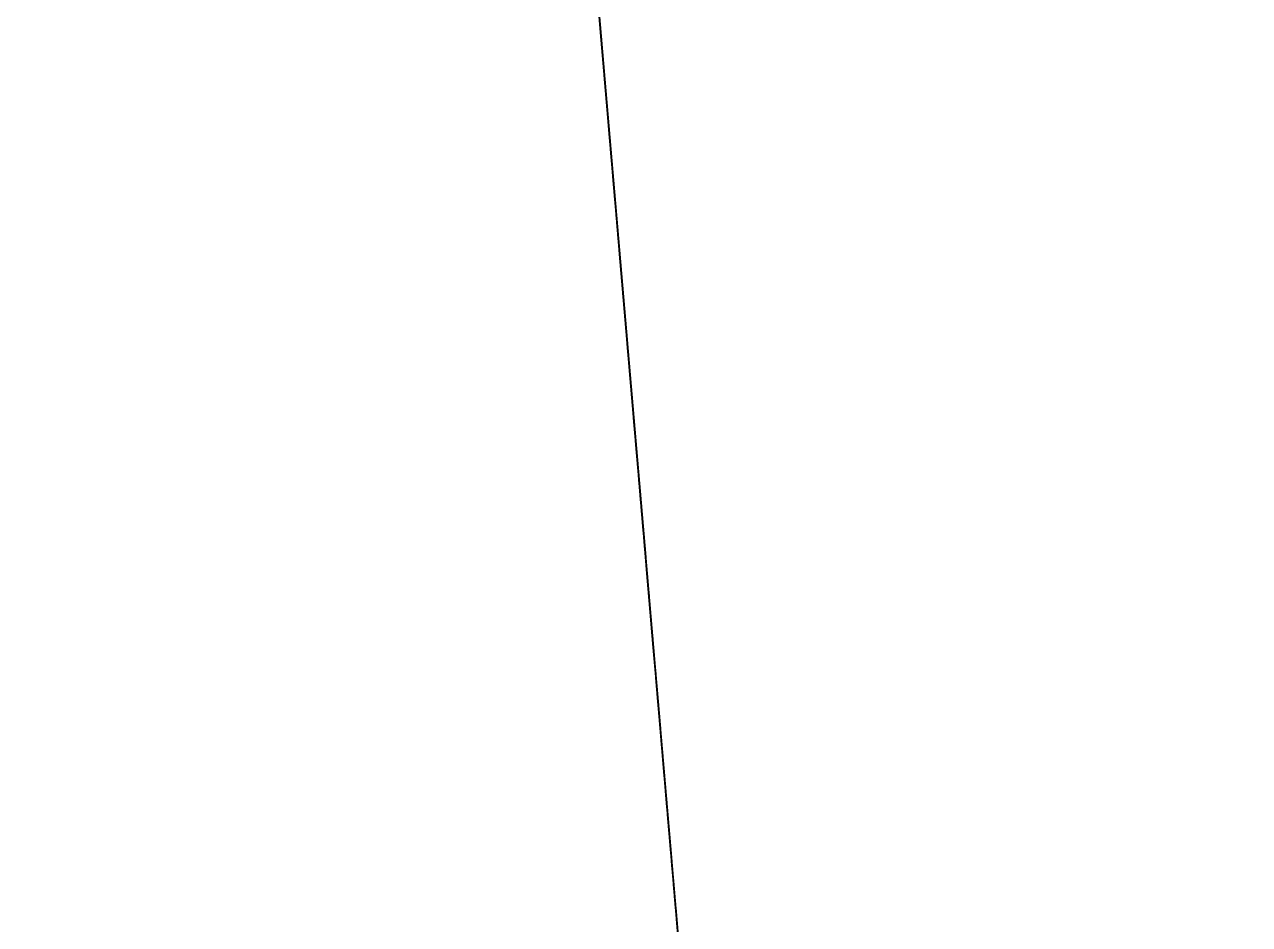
# Model space of a CAD drawing. Header units: millimetres. Extents: x 2645 to 248282, y -52826 to -1714.
# Drawn here: x 2934.9 to 3222, y -36065.7 to -35854.6 of the extents above; entities that cross this region are included whole.
import ezdxf

# ---------------------------------------------------------------- set-up
doc = ezdxf.new("R2010")
doc.units = ezdxf.units.MM
doc.header["$MEASUREMENT"] = 0
doc.linetypes.add('CENTER2', pattern=[1.125, 0.75, -0.125, 0.125, -0.125])
for name, color, linetype in [('Elevation Looking North-0', 7, 'Continuous'), ('Elevation Looking North-150-SL-B4-216', 85, 'Continuous'), ('Elevation Looking North-150-SL-B4-221', 85, 'Continuous'), ('Elevation Looking North-300-CEN-D3-231', 70, 'Continuous'), ('Elevation Looking North-A-FLOR', 192, 'Continuous'), ('Elevation Looking North-CENTER', 1, 'CENTER2'), ('Elevation Looking North-PR-STEL-EQIP_DUCTS_CHUTES', 85, 'Continuous'), ('Elevation Looking North-RE', 5, 'Continuous'), ('Elevation Looking North-S-BEAM', 12, 'Continuous'), ('Elevation Looking North-UCD756', 7, 'Continuous')]:
    doc.layers.add(name, color=color, linetype=linetype)

# ---------------------------------------------------------------- blocks, each defined once
blk = doc.blocks.new('*U813')
at = {"layer": 'Elevation Looking North-A-FLOR', "color": 0, "linetype": 'ByBlock', "lineweight": -2}
for p, q in [((2647.84, -30926.06, 21629.62), (3210.58, -37498.73, 21699.88)), ((3210.58, -37498.73, 21999.88), (2647.84, -30926.06, 21929.62))]:
    blk.add_line(p, q, dxfattribs=at)
blk = doc.blocks.new('*U816')
at = {"layer": 'Elevation Looking North-S-BEAM', "color": 0, "linetype": 'ByBlock', "lineweight": -2}
for p, q in [((2647.84, -30926.06, 30027.2), (4471.77, -52229.06, 30027.2)), ((2647.84, -30926.06, 29454.8), (4471.77, -52229.06, 29454.8)), ((2647.84, -30926.06, 30042), (4471.77, -52229.06, 30042)), ((2961.49, -34589.34, 29440), (3456.2, -40367.44, 29440))]:
    blk.add_line(p, q, dxfattribs=at)
blk = doc.blocks.new('*U866')
at = {"layer": 'Elevation Looking North-S-BEAM', "color": 0, "linetype": 'ByBlock', "lineweight": -2}
for p, q in [((3045.73, -35573.23, 24801.4), (3202.26, -37401.48, 24801.4)), ((3051.17, -35636.85, 24794.4), (3196.81, -37337.86, 24794.4)), ((3051.17, -35636.85, 24989), (3196.81, -37337.86, 24989)), ((3051.17, -35636.85, 24996), (3196.81, -37337.86, 24996))]:
    blk.add_line(p, q, dxfattribs=at)
blk = doc.blocks.new('*U874')
at = {"layer": 'Elevation Looking North-0', "color": 0, "linetype": 'ByBlock', "lineweight": -2}
for p, q in [((3076.99, -35938.45, 25197.02), (3086.46, -36049.01, 25197.02)), ((3076.99, -35938.45, 25182.02), (3086.46, -36049.01, 25182.02)), ((3076.99, -35938.45, 25178.02), (3083.26, -36011.64, 25178.02)), ((3122.84, -36473.95, 26083.02), (3076.99, -35938.45, 26083.02)), ((3076.99, -35938.45, 26093.02), (3122.84, -36473.95, 26093.02)), ((3119.77, -36438.08, 25553.02), (3076.99, -35938.45, 25553.02)), ((3081.56, -35991.72, 25263.02), (3076.99, -35938.45, 25263.02)), ((3081.3, -35988.68, 25263.02), (3081.3, -35988.68, 25197.02)), ((3119.77, -36438.08, 25553.02), (3081.56, -35991.72, 25263.02)), ((3083.26, -36011.64, 25182.02), (3083.26, -36011.64, 25178.02)), ((3086.46, -36049.01, 25197.02), (3086.46, -36049.01, 25182.02))]:
    blk.add_line(p, q, dxfattribs=at)
blk = doc.blocks.new('*U875')
at = {"layer": 'Elevation Looking North-A-FLOR', "color": 0, "linetype": 'ByBlock', "lineweight": -2}
blk.add_line((3774.49, -44085, 21629.21), (2990.27, -34925.53, 21629.21), dxfattribs=at)
blk = doc.blocks.new('*U886')
at = {"layer": 'Elevation Looking North-UCD756', "color": 0, "linetype": 'ByBlock', "lineweight": -2}
for p, q in [((3078.57, -35956.85, 27319.28), (3038.82, -35492.53, 27555.13)), ((3038.82, -35492.53, 27555.13), (3078.57, -35956.85, 27319.28)), ((3081.64, -35992.71, 28267), (3053.32, -35661.92, 28267)), ((3053.32, -35661.92, 28247), (3081.64, -35992.71, 28247)), ((3053.32, -35661.92, 28086), (3081.64, -35992.71, 28086)), ((3081.64, -35992.71, 28106), (3053.32, -35661.92, 28106)), ((3056.39, -35697.8, 27319.28), (3078.57, -35956.85, 27319.28)), ((3078.57, -35956.85, 27319.28), (3056.39, -35697.8, 27319.28)), ((3076.25, -35929.81, 27283), (3058.71, -35724.84, 27283)), ((3063.41, -35779.76, 26453.31), (3076.23, -35929.47, 26453.31)), ((3076.23, -35929.47, 26367.25), (3063.41, -35779.76, 26367.25)), ((3069.74, -35853.76, 27427.09), (3070.76, -35865.65, 27428.34)), ((3070.76, -35865.65, 27428.34), (3069.74, -35853.76, 27427.09)), ((3070.76, -35865.65, 28045.68), (3069.74, -35853.76, 28046.93)), ((3069.74, -35853.76, 28046.93), (3070.76, -35865.65, 28045.68)), ((3069.82, -35854.62, 26489.28), (3080.48, -35979.16, 26489.28)), ((3069.82, -35854.62, 26507.28), (3080.48, -35979.16, 26507.28)), ((3069.82, -35854.62, 26480.68), (3080.48, -35979.16, 26480.68)), ((3069.82, -35854.62, 26463.28), (3080.48, -35979.16, 26463.28)), ((3069.82, -35854.62, 26357.28), (3080.48, -35979.16, 26357.28)), ((3069.82, -35854.62, 26368.03), (3076.04, -35927.32, 26368.03)), ((3070.76, -35865.61, 27428.74), (3070.76, -35865.65, 27428.34)), ((3070.76, -35865.65, 27428.34), (3070.76, -35865.61, 27428.74)), ((3070.76, -35865.65, 28045.68), (3070.76, -35865.61, 28045.27)), ((3070.76, -35865.61, 28045.27), (3070.76, -35865.65, 28045.68)), ((3075.19, -35917.39, 27439.38), (3075.18, -35917.26, 27439.76)), ((3075.18, -35917.26, 27439.76), (3075.19, -35917.39, 27439.38)), ((3075.18, -35917.26, 28034.26), (3075.19, -35917.39, 28034.64)), ((3075.19, -35917.39, 28034.64), (3075.18, -35917.26, 28034.26)), ((3075.19, -35917.39, 27439.38), (3076.16, -35928.76, 27443.08)), ((3076.16, -35928.76, 27443.08), (3075.19, -35917.39, 27439.38)), ((3076.16, -35928.76, 28030.93), (3075.19, -35917.39, 28034.64)), ((3075.19, -35917.39, 28034.64), (3076.16, -35928.76, 28030.93)), ((3075.79, -35924.36, 26515.28), (3075.79, -35924.36, 26507.28)), ((3075.79, -35924.36, 26515.28), (3075.79, -35924.36, 26705.28)), ((3076.15, -35928.63, 27443.47), (3076.16, -35928.76, 27443.08)), ((3076.16, -35928.76, 27443.08), (3076.15, -35928.63, 27443.47)), ((3076.16, -35928.76, 28030.93), (3076.15, -35928.63, 28030.55)), ((3076.15, -35928.63, 28030.55), (3076.16, -35928.76, 28030.93)), ((3076.99, -35938.45, 26103.01), (3122.93, -36474.94, 26103)), ((3122.55, -36470.46, 26093.02), (3076.99, -35938.45, 26093.02)), ((3092.69, -36121.74, 27196.4), (3077.34, -35942.42, 27280.2)), ((3078.09, -35951.26, 26489.28), (3078.09, -35951.26, 26480.68)), ((3078.57, -35956.84, 28075.96), (3088.88, -36077.32, 28075.96)), ((3088.88, -36077.32, 28075.96), (3078.57, -35956.84, 28075.96)), ((3078.57, -35956.84, 28086), (3078.57, -35956.84, 28019.15)), ((3078.57, -35956.85, 27319.28), (3096.14, -36162.12, 27555.13)), ((3078.57, -35956.85, 27273.46), (3078.57, -35956.85, 27319.28)), ((3096.14, -36162.12, 27555.13), (3078.57, -35956.85, 27319.28)), ((3078.57, -35956.85, 27319.28), (3119.31, -36432.66, 27193.24)), ((3078.57, -35956.85, 27319.28), (3078.57, -35956.85, 27273.46)), ((3119.31, -36432.66, 27193.24), (3078.57, -35956.85, 27319.28)), ((3080.3, -35977.07, 27464.68), (3080.28, -35976.87, 27465.03)), ((3080.28, -35976.87, 27465.03), (3080.3, -35977.07, 27464.68)), ((3080.28, -35976.87, 28008.99), (3080.3, -35977.07, 28009.34)), ((3080.3, -35977.07, 28009.34), (3080.28, -35976.87, 28008.99)), ((3080.3, -35977.07, 27464.68), (3081.19, -35987.43, 27470.68)), ((3081.19, -35987.43, 27470.68), (3080.3, -35977.07, 27464.68)), ((3081.19, -35987.43, 28003.34), (3080.3, -35977.07, 28009.34)), ((3080.3, -35977.07, 28009.34), (3081.19, -35987.43, 28003.34)), ((3080.48, -35979.16, 26507.28), (3080.48, -35979.16, 26489.28)), ((3080.48, -35979.16, 26480.68), (3080.48, -35979.16, 26463.28)), ((3080.48, -35979.16, 26357.28), (3080.48, -35979.16, 26339.28)), ((3081.17, -35987.23, 27471.03), (3081.19, -35987.43, 27470.68)), ((3081.19, -35987.43, 27470.68), (3081.17, -35987.23, 27471.03)), ((3081.19, -35987.43, 28003.34), (3081.17, -35987.23, 28002.99)), ((3081.17, -35987.23, 28002.99), (3081.19, -35987.43, 28003.34)), ((3083.35, -36012.64, 28106), (3081.64, -35992.71, 28106)), ((3081.64, -35992.71, 28106), (3081.64, -35992.71, 28086)), ((3081.64, -35992.71, 28267), (3081.64, -35992.71, 28247)), ((3083.35, -36012.64, 28247), (3081.64, -35992.71, 28247)), ((3081.64, -35992.71, 28247), (3081.64, -35992.71, 28106)), ((3118.18, -36419.45, 27194.98), (3083.01, -36008.76, 27249.2)), ((3083.01, -36008.76, 27249.2), (3118.18, -36419.45, 27194.98)), ((3083.35, -36012.64, 28106), (3083.35, -36012.64, 28247)), ((3084.85, -36030.22, 27501.88), (3084.83, -36029.94, 27502.18)), ((3084.83, -36029.94, 27502.18), (3084.85, -36030.22, 27501.88)), ((3084.83, -36029.94, 27971.84), (3084.85, -36030.22, 27972.14)), ((3084.85, -36030.22, 27972.14), (3084.83, -36029.94, 27971.84)), ((3084.85, -36030.22, 27501.88), (3085.61, -36039.1, 27509.91)), ((3085.61, -36039.1, 27509.91), (3084.85, -36030.22, 27501.88)), ((3085.61, -36039.1, 27964.11), (3084.85, -36030.22, 27972.14)), ((3084.85, -36030.22, 27972.14), (3085.61, -36039.1, 27964.11)), ((3085.59, -36038.83, 27510.21), (3085.61, -36039.1, 27509.91)), ((3085.61, -36039.1, 27509.91), (3085.59, -36038.83, 27510.21)), ((3085.61, -36039.1, 27964.11), (3085.59, -36038.83, 27963.81)), ((3085.59, -36038.83, 27963.81), (3085.61, -36039.1, 27964.11))]:
    blk.add_line(p, q, dxfattribs=at)
at = {"layer": 'Elevation Looking North-UCD756', "color": 0, "linetype": 'ByBlock', "lineweight": -2, "extrusion": (0.996355, 0.085306, 1.25587e-48)}
blk.add_circle((-35958.39, 27737.01), 310.65, dxfattribs=at)
at = {"layer": 'Elevation Looking North-UCD756', "color": 0, "linetype": 'ByBlock', "lineweight": -2, "extrusion": (0.996355, 0.085306, -4.78965e-49)}
blk.add_circle((-35958.39, 27737.01), 286.38, dxfattribs=at)
at = {"layer": 'Elevation Looking North-UCD756', "color": 0, "linetype": 'ByBlock', "lineweight": -2, "extrusion": (0.996355, 0.085306, 1.21455e-49)}
blk.add_circle((-35958.39, 27737.01), 184.54, dxfattribs=at)
at = {"layer": 'Elevation Looking North-UCD756', "color": 0, "linetype": 'ByBlock', "lineweight": -2, "extrusion": (0.996355, 0.085306, 9.16708e-49)}
blk.add_circle((-35985.79, 26737.13), 56, dxfattribs=at)
at = {"layer": 'Elevation Looking North-UCD756', "color": 0, "linetype": 'ByBlock', "lineweight": -2, "extrusion": (0.996355, 0.085306, 9.83692e-49)}
blk.add_circle((-35985.79, 26737.13), 51, dxfattribs=at)
at = {"layer": 'Elevation Looking North-UCD756', "color": 0, "linetype": 'ByBlock', "lineweight": -2, "extrusion": (-0.996355, -0.085306, 0)}
for centre, radius, start, end in [((35985.79, 26717.98), 195, 90, 248.9628), ((35985.79, 26717.98), 238, 297.712, 90), ((35985.79, 26717.98), 239, 298.165, 90), ((35985.79, 26717.98), 195, 291.0372, 90), ((35985.79, 26717.98), 193, 291.2656, 90), ((35985.79, 26717.98), 155, 296.8472, 90), ((35985.79, 26717.98), 146.93, 298.4526, 90), ((35985.79, 26717.98), 110, 309.5212, 90), ((35985.79, 26705.28), 70, 0, 38.5424), ((36061.26, 27253), 30, 65.0317, 90.0019), ((36124.39, 28106), 20, 270, 0), ((36124.39, 28247), 20, 0, 90)]:
    blk.add_arc(centre, radius, start, end, dxfattribs=at)
at = {"layer": 'Elevation Looking North-UCD756', "color": 0, "linetype": 'ByBlock', "lineweight": -2, "extrusion": (0.996355, 0.085306, -1.67215e-29)}
blk.add_arc((-36018.72, 26410.28), 58.21, 132.3292, 226.5356, dxfattribs=at)
at = {"layer": 'Elevation Looking North-UCD756', "color": 0, "linetype": 'ByBlock', "lineweight": -2, "extrusion": (0.996355, 0.085306, 9.48263e-27)}
blk.add_arc((-36065.64, 26360.77), 10, 40.3386, 46.5356, dxfattribs=at)
at = {"layer": 'Elevation Looking North-UCD756', "color": 0, "linetype": 'ByBlock', "lineweight": -2, "extrusion": (0.996355, 0.085306, -3.1595e-30)}
blk.add_arc((-36060.92, 26458.31), 5, 96.7668, 270, dxfattribs=at)
at = {"layer": 'Elevation Looking North-UCD756', "color": 0, "linetype": 'ByBlock', "lineweight": -2, "extrusion": (0.996355, 0.085306, 8.08116e-30)}
blk.add_arc((-36060.92, 26362.25), 5, 90, 263.1204, dxfattribs=at)
at = {"layer": 'Elevation Looking North-UCD756', "color": 0, "linetype": 'ByBlock', "lineweight": -2, "extrusion": (-0.996355, -0.085306, -1.19276e-12)}
blk.add_ellipse((3069.82, -35854.62, 26515.28), major_axis=(-5.97, 69.74), ratio=0.000011, start_param=3.141593, end_param=6.283185, dxfattribs=at)
blk = doc.blocks.new('*U895')
at = {"layer": 'Elevation Looking North-PR-STEL-EQIP_DUCTS_CHUTES', "color": 0, "linetype": 'ByBlock', "lineweight": -2}
for p, q in [((3119.73, -36437.59, 25101.02), (3081.94, -35996.2, 25101.02)), ((3122.72, -36472.46, 25301.02), (3086.56, -36050.21, 25301.02))]:
    blk.add_line(p, q, dxfattribs=at)
blk = doc.blocks.new('*U899')
at = {"layer": 'Elevation Looking North-150-SL-B4-216', "color": 0, "linetype": 'ByBlock', "lineweight": -2}
for p, q in [((3049.43, -35616.49, 26308.28), (3084.15, -36022, 26308.28)), ((3049.43, -35616.49, 26314.28), (3084.15, -36022, 26314.28)), ((3069.82, -35854.62, 26339.28), (3057.87, -35715.13, 26339.28)), ((3057.87, -35715.13, 26283.28), (3069.82, -35854.62, 26283.28)), ((3057.89, -35715.35, 26317.28), (3069.82, -35854.62, 26317.28)), ((3069.82, -35854.62, 26305.28), (3057.89, -35715.35, 26305.28)), ((3069.82, -35854.62, 26317.28), (3081.76, -35994.11, 26317.28)), ((3081.76, -35994.11, 26339.28), (3069.82, -35854.62, 26339.28)), ((3081.76, -35994.11, 26305.28), (3069.82, -35854.62, 26305.28)), ((3069.82, -35854.62, 26283.28), (3081.76, -35994.11, 26283.28)), ((3076.98, -35938.31, 26305.28), (3076.98, -35938.31, 26308.28)), ((3076.98, -35938.31, 26314.28), (3076.98, -35938.31, 26317.28)), ((3081.76, -35994.11, 26317.28), (3081.76, -35994.11, 26339.28)), ((3081.76, -35994.11, 26283.28), (3081.76, -35994.11, 26305.28)), ((3084.15, -36022, 26314.28), (3084.15, -36022, 26308.28))]:
    blk.add_line(p, q, dxfattribs=at)
at = {"layer": 'Elevation Looking North-CENTER'}
blk.add_line((3069.82, -35854.62, 26283.28), (3069.82, -35854.62, 26335.28), dxfattribs=at)
blk = doc.blocks.new('*U901')
at = {"layer": 'Elevation Looking North-CENTER'}
blk.add_line((3079.22, -35964.44, 22855.91), (3079.02, -35962.08, 22855.91), dxfattribs=at)
at = {"layer": 'Elevation Looking North-RE', "color": 0, "linetype": 'ByBlock', "lineweight": -2}
for p, q in [((3053.23, -35660.86, 22886.08), (3079.22, -35964.44, 22886.08)), ((3077.45, -35943.8, 22825.75), (3079.22, -35964.44, 22825.75))]:
    blk.add_line(p, q, dxfattribs=at)
at = {"layer": 'Elevation Looking North-RE', "color": 0, "linetype": 'ByBlock', "lineweight": -2, "extrusion": (-0.996355, -0.085306, 1.76232e-27)}
blk.add_ellipse((3079.22, -35964.44, 22855.91), major_axis=(0, 0, 30.16), ratio=0.007483, start_param=3.141593, end_param=6.283185, dxfattribs=at)
blk = doc.blocks.new('*U902')
at = {"layer": 'Elevation Looking North-RE', "color": 0, "linetype": 'ByBlock', "lineweight": -2}
blk.add_line((3053.23, -35660.86, 22821.17), (3072.83, -35889.84, 22821.17), dxfattribs=at)
blk = doc.blocks.new('*U903')
at = {"layer": 'Elevation Looking North-300-CEN-D3-231', "color": 0, "linetype": 'ByBlock', "lineweight": -2}
for p, q in [((3076.99, -35938.45, 25150.02), (3086.89, -36053.99, 25150.02)), ((3086.89, -36053.99, 25175.02), (3076.99, -35938.45, 25175.02)), ((3081.26, -35988.23, 25125.02), (3076.99, -35938.45, 25125.02)), ((3076.99, -35938.45, 25098.04), (3082.15, -35998.66, 25098.04)), ((3076.99, -35938.45, 25071.99), (3083.78, -36017.65, 25071.99)), ((3076.99, -35938.45, 25018.04), (3083.78, -36017.65, 25018.04)), ((3081.26, -35988.23, 25125.02), (3081.26, -35988.23, 25150.02)), ((3082.15, -35998.66, 25098.04), (3083.78, -36017.65, 25071.99)), ((3082.4, -36001.58, 24996), (3083.78, -36017.65, 25018.04)), ((3086.89, -36053.99, 25150.02), (3086.89, -36053.99, 25175.02))]:
    blk.add_line(p, q, dxfattribs=at)
at = {"layer": 'Elevation Looking North-300-CEN-D3-231', "color": 0, "linetype": 'ByBlock', "lineweight": -2, "extrusion": (0.996355, 0.085306, 1.12584e-29)}
blk.add_arc((-36159.89, 25125.02), 40, 317.588, 360, dxfattribs=at)
at = {"layer": 'Elevation Looking North-300-CEN-D3-231', "color": 0, "linetype": 'ByBlock', "lineweight": -2, "extrusion": (0.996355, 0.085306, -7.3183e-30)}
blk.add_arc((-36119.89, 25045.02), 40, 137.588, 222.412, dxfattribs=at)
blk = doc.blocks.new('*U907')
at = {"layer": 'Elevation Looking North-300-CEN-D3-231', "color": 0, "linetype": 'ByBlock', "lineweight": -2, "extrusion": (-0.996355, -0.085306, 0)}
blk.add_arc((36415.59, 24797.72), 295.28, 180.6434, 270, dxfattribs=at)
blk = doc.blocks.new('*U908')
at = {"layer": 'Elevation Looking North-150-SL-B4-221', "color": 0, "linetype": 'ByBlock', "lineweight": -2}
for p, q in [((3081.76, -35994.11, 26280.28), (3057.87, -35715.13, 26280.28)), ((3057.87, -35715.13, 26263.28), (3081.76, -35994.11, 26263.28)), ((3057.87, -35715.13, 26280.28), (3057.87, -35715.13, 26263.28)), ((3062.64, -35770.77, 26215.28), (3061.97, -35762.95, 26263.28)), ((3062.64, -35770.77, 26215.28), (3077, -35938.46, 26215.28)), ((3077, -35938.46, 26215.28), (3077.67, -35946.28, 26263.28)), ((3081.76, -35994.11, 26280.28), (3081.76, -35994.11, 26263.28))]:
    blk.add_line(p, q, dxfattribs=at)
at = {"layer": 'Elevation Looking North-CENTER'}
blk.add_line((3069.82, -35854.62, 26280.28), (3069.82, -35854.62, 26215.28), dxfattribs=at)
blk = doc.blocks.new('*U909')
at = {"layer": 'Elevation Looking North-150-SL-B4-216', "color": 0, "linetype": 'ByBlock', "lineweight": -2}
for p, q in [((3081.76, -35994.11, 26283.28), (3057.87, -35715.13, 26283.28)), ((3057.87, -35715.13, 26280.28), (3081.76, -35994.11, 26280.28)), ((3057.87, -35715.13, 26283.28), (3057.87, -35715.13, 26280.28)), ((3081.76, -35994.11, 26283.28), (3081.76, -35994.11, 26280.28))]:
    blk.add_line(p, q, dxfattribs=at)
blk = doc.blocks.new('*U910')
at = {"layer": 'Elevation Looking North-150-SL-B4-221', "color": 0, "linetype": 'ByBlock', "lineweight": -2}
for p, q in [((3076.99, -35938.45, 24491.33), (3062.64, -35770.78, 24491.33)), ((3062.64, -35770.78, 26215.28), (3062.64, -35770.78, 24996)), ((3062.64, -35770.78, 24794.4), (3062.64, -35770.78, 24491.33)), ((3076.99, -35938.45, 26215.28), (3076.99, -35938.45, 25866.44)), ((3076.99, -35938.45, 25806.12), (3076.99, -35938.45, 24996)), ((3076.99, -35938.45, 24794.4), (3076.99, -35938.45, 24491.33))]:
    blk.add_line(p, q, dxfattribs=at)
at = {"layer": 'Elevation Looking North-CENTER'}
for p, q in [((3069.82, -35854.62, 24491.33), (3069.82, -35854.62, 24794.4)), ((3069.82, -35854.62, 24996), (3069.82, -35854.62, 26215.28))]:
    blk.add_line(p, q, dxfattribs=at)
blk = doc.blocks.new('*U911')
at = {"layer": 'Elevation Looking North-150-SL-B4-221', "color": 0, "linetype": 'ByBlock', "lineweight": -2}
blk.add_line((3076.99, -35938.45, 24491.33), (3062.64, -35770.78, 24491.33), dxfattribs=at)
at = {"layer": 'Elevation Looking North-150-SL-B4-221', "color": 0, "linetype": 'ByBlock', "lineweight": -2, "extrusion": (0.996355, 0.085306, -1.13519e-31)}
blk.add_arc((-36214.39, 24491.33), 312.74, 270, 0, dxfattribs=at)
at = {"layer": 'Elevation Looking North-150-SL-B4-221', "color": 0, "linetype": 'ByBlock', "lineweight": -2, "extrusion": (-0.996355, -0.085306, 0)}
blk.add_arc((36214.39, 24491.33), 144.46, 180, 270, dxfattribs=at)
at = {"layer": 'Elevation Looking North-CENTER'}
for p in [(3089.32, -36082.38, 24262.73), (3069.82, -35854.62, 24491.33)]:
    blk.add_line(p, (3069.82, -35854.62, 24262.73), dxfattribs=at)
blk = doc.blocks.new('*U912')
at = {"layer": 'Elevation Looking North-RE', "color": 0, "linetype": 'ByBlock', "lineweight": -2}
for p, q in [((3072.83, -35889.84, 22877.91), (3072.83, -35889.84, 22818.43)), ((3073.98, -35903.2, 22818.43), (3072.83, -35889.84, 22818.43)), ((3073.98, -35903.2, 22818.43), (3073.98, -35903.2, 22878.23)), ((3073.98, -35903.2, 22821.17), (3077.7, -35946.7, 22821.17))]:
    blk.add_line(p, q, dxfattribs=at)
at = {"layer": 'Elevation Looking North-RE', "color": 0, "linetype": 'ByBlock', "lineweight": -2, "extrusion": (-0.996355, -0.085306, 0)}
for start, end in [(246.4435, 270), (270, 302.4987)]:
    blk.add_arc((36078.3, 22851.33), 32.9, start, end, dxfattribs=at)
at = {"layer": 'Elevation Looking North-RE', "color": 0, "linetype": 'ByBlock', "lineweight": -2}
blk.add_open_spline([(3079.07, -35962.65, 22825.75), (3079.02, -35962.05, 22825.38), (3078.96, -35961.45, 22825.03), (3078.84, -35959.96, 22824.24), (3078.76, -35959.08, 22823.83), (3078.61, -35957.37, 22823.11), (3078.54, -35956.45, 22822.78), (3078.37, -35954.56, 22822.2), (3078.29, -35953.57, 22821.95), (3078.12, -35951.58, 22821.55), (3078.03, -35950.58, 22821.41), (3077.86, -35948.6, 22821.21), (3077.78, -35947.63, 22821.17), (3077.7, -35946.7, 22821.17)], degree=3, knots=[207.686956, 207.686956, 207.686956, 207.686956, 209.625104, 209.625104, 212.418798, 212.418798, 215.215816, 215.215816, 218.012835, 218.012835, 220.809853, 220.809853, 223.606871, 223.606871, 223.606871, 223.606871], dxfattribs=at)
blk = doc.blocks.new('*U913')
at = {"layer": 'Elevation Looking North-CENTER'}
for p in [(3080.96, -35984.75, 24123.22), (3077.71, -35946.78, 24085.12)]:
    blk.add_line(p, (3077.71, -35946.78, 24123.22), dxfattribs=at)
at = {"layer": 'Elevation Looking North-RE', "color": 0, "linetype": 'ByBlock', "lineweight": -2}
for p, q in [((3077.71, -35946.78, 24079.48), (3074.9, -35914, 24079.48)), ((3074.9, -35914, 24066.07), (3077.71, -35946.78, 24066.07)), ((3074.9, -35914, 24079.48), (3074.9, -35914, 24066.07)), ((3080.52, -35979.57, 24079.48), (3077.71, -35946.78, 24079.48)), ((3077.71, -35946.78, 24066.07), (3080.52, -35979.57, 24066.07)), ((3080.52, -35979.57, 24079.48), (3080.52, -35979.57, 24066.07)), ((3081.44, -35990.37, 24156.12), (3081.44, -35990.37, 24123.22)), ((3081.44, -35990.37, 24123.22), (3081.44, -35990.37, 24095.27)), ((3081.44, -35990.37, 24156.12), (3082.58, -36003.73, 24156.12)), ((3082.58, -36003.73, 24123.19), (3082.58, -36003.73, 24123.22)), ((3082.58, -36003.73, 24123.22), (3082.58, -36003.73, 24156.12))]:
    blk.add_line(p, q, dxfattribs=at)
at = {"layer": 'Elevation Looking North-RE', "color": 0, "linetype": 'ByBlock', "lineweight": -2, "extrusion": (0.996355, 0.085306, -1.18831e-30)}
blk.add_arc((-36124.78, 24076.74), 76.64, 2.0503, 87.9497, dxfattribs=at)
at = {"layer": 'Elevation Looking North-RE', "color": 0, "linetype": 'ByBlock', "lineweight": -2, "extrusion": (-0.996355, -0.085306, 0)}
blk.add_arc((36124.78, 24076.74), 16.32, 101.7798, 170.3271, dxfattribs=at)
blk = doc.blocks.new('*U914')
at = {"layer": 'Elevation Looking North-CENTER'}
blk.add_line((3077.71, -35946.78, 22889.43), (3077.71, -35946.78, 22886.08), dxfattribs=at)
at = {"layer": 'Elevation Looking North-RE', "color": 0, "linetype": 'ByBlock', "lineweight": -2}
for p, q in [((3074.9, -35914, 22895.07), (3080.52, -35979.57, 22895.07)), ((3080.52, -35979.57, 22908.48), (3074.9, -35914, 22908.48)), ((3074.9, -35914, 22895.07), (3074.9, -35914, 22908.48)), ((3075.14, -35916.73, 22895.07), (3075.14, -35916.73, 22886.08)), ((3080.28, -35976.84, 22888.82), (3080.28, -35976.84, 22895.07)), ((3080.52, -35979.57, 22895.07), (3080.52, -35979.57, 22908.48))]:
    blk.add_line(p, q, dxfattribs=at)
blk = doc.blocks.new('*U915')
at = {"layer": 'Elevation Looking North-CENTER'}
blk.add_line((3077.71, -35946.78, 24085.12), (3077.71, -35946.78, 22889.43), dxfattribs=at)
at = {"layer": 'Elevation Looking North-RE', "color": 0, "linetype": 'ByBlock', "lineweight": -2}
for p, q in [((3075.14, -35916.73, 22908.48), (3075.14, -35916.73, 24066.07)), ((3080.28, -35976.84, 22908.48), (3080.28, -35976.84, 24066.07))]:
    blk.add_line(p, q, dxfattribs=at)
blk = doc.blocks.new('*U916')
at = {"layer": 'Elevation Looking North-150-SL-B4-221', "color": 0, "linetype": 'ByBlock', "lineweight": -2}
for p, q in [((3076.99, -35938.45, 25866.44), (3078.75, -35959.01, 25866.44)), ((3076.99, -35938.45, 25806.12), (3078.75, -35959.01, 25806.12)), ((3078.75, -35959.01, 25869.19), (3078.75, -35959.01, 25836.28)), ((3078.75, -35959.01, 25836.28), (3078.75, -35959.01, 25803.38)), ((3078.75, -35959.01, 25869.19), (3080.24, -35976.41, 25869.19)), ((3078.75, -35959.01, 25803.38), (3080.24, -35976.41, 25803.38)), ((3080.24, -35976.41, 25803.38), (3080.24, -35976.41, 25836.28)), ((3080.24, -35976.41, 25836.28), (3080.24, -35976.41, 25869.19))]:
    blk.add_line(p, q, dxfattribs=at)
for points, knots in [([(3076.52, -35932.87, 25836.28), (3076.52, -35932.87, 25835.33), (3076.52, -35932.89, 25834.35), (3076.53, -35932.96, 25832.4), (3076.53, -35933.02, 25831.42), (3076.54, -35933.16, 25829.46), (3076.55, -35933.25, 25828.49), (3076.57, -35933.46, 25826.57), (3076.58, -35933.59, 25825.62), (3076.6, -35933.86, 25823.77), (3076.61, -35934, 25822.86), (3076.64, -35934.32, 25821.1), (3076.66, -35934.49, 25820.24), (3076.68, -35934.83, 25818.61), (3076.7, -35935, 25817.82), (3076.73, -35935.36, 25816.33), (3076.75, -35935.53, 25815.62), (3076.77, -35935.88, 25814.29), (3076.79, -35936.06, 25813.64), (3076.82, -35936.41, 25812.41), (3076.83, -35936.58, 25811.82), (3076.86, -35936.91, 25810.72), (3076.88, -35937.07, 25810.2), (3076.9, -35937.38, 25809.25), (3076.92, -35937.52, 25808.82), (3076.94, -35937.78, 25808.05), (3076.95, -35937.89, 25807.71), (3076.96, -35938.09, 25807.13), (3076.97, -35938.18, 25806.88), (3076.98, -35938.31, 25806.5), (3076.99, -35938.36, 25806.35), (3076.99, -35938.43, 25806.17), (3076.99, -35938.45, 25806.12), (3076.99, -35938.45, 25806.12)], [0, 0, 0, 0, 2.869208, 2.869208, 5.738416, 5.738416, 8.607623, 8.607623, 11.476831, 11.476831, 14.346039, 14.346039, 17.215247, 17.215247, 20.084454, 20.084454, 22.953662, 22.953662, 25.821058, 25.821058, 28.688453, 28.688453, 31.555849, 31.555849, 34.423244, 34.423244, 37.29064, 37.29064, 40.158036, 40.158036, 43.025431, 43.025431, 45.892827, 45.892827, 45.892827, 45.892827]), ([(3076.99, -35938.45, 25866.44), (3076.99, -35938.45, 25866.44), (3076.99, -35938.43, 25866.4), (3076.99, -35938.36, 25866.21), (3076.98, -35938.31, 25866.07), (3076.97, -35938.18, 25865.68), (3076.96, -35938.09, 25865.44), (3076.95, -35937.89, 25864.86), (3076.94, -35937.78, 25864.52), (3076.92, -35937.52, 25863.74), (3076.9, -35937.38, 25863.31), (3076.88, -35937.07, 25862.36), (3076.86, -35936.91, 25861.85), (3076.83, -35936.58, 25860.74), (3076.82, -35936.41, 25860.15), (3076.79, -35936.06, 25858.92), (3076.77, -35935.88, 25858.28), (3076.75, -35935.53, 25856.95), (3076.73, -35935.36, 25856.24), (3076.7, -35935, 25854.74), (3076.68, -35934.83, 25853.96), (3076.66, -35934.49, 25852.32), (3076.64, -35934.32, 25851.47), (3076.61, -35934, 25849.71), (3076.6, -35933.86, 25848.8), (3076.58, -35933.59, 25846.94), (3076.57, -35933.46, 25846), (3076.55, -35933.25, 25844.07), (3076.54, -35933.16, 25843.1), (3076.53, -35933.02, 25841.15), (3076.53, -35932.96, 25840.16), (3076.52, -35932.89, 25838.21), (3076.52, -35932.87, 25837.24), (3076.52, -35932.87, 25836.28)], [137.67848, 137.67848, 137.67848, 137.67848, 140.545876, 140.545876, 143.413271, 143.413271, 146.280667, 146.280667, 149.148062, 149.148062, 152.015458, 152.015458, 154.882854, 154.882854, 157.750249, 157.750249, 160.617645, 160.617645, 163.486853, 163.486853, 166.35606, 166.35606, 169.225268, 169.225268, 172.094476, 172.094476, 174.963684, 174.963684, 177.832891, 177.832891, 180.702099, 180.702099, 183.571307, 183.571307, 183.571307, 183.571307])]:
    blk.add_open_spline(points, degree=3, knots=knots, dxfattribs=at)
at = {"layer": 'Elevation Looking North-CENTER'}
blk.add_line((3076.99, -35938.45, 25836.28), (3078.75, -35959.01, 25836.28), dxfattribs=at)
blk = doc.blocks.new('*U917')
at = {"layer": 'Elevation Looking North-CENTER'}
for p in [(3080.85, -35983.42, 22855.91), (3084.07, -36021.1, 22855.91)]:
    blk.add_line(p, (3084.1, -36021.38, 22855.91), dxfattribs=at)
at = {"layer": 'Elevation Looking North-RE', "color": 0, "linetype": 'ByBlock', "lineweight": -2}
for p, q in [((3080.36, -35977.81, 22823.01), (3079.22, -35964.44, 22823.01)), ((3080.36, -35977.81, 22888.82), (3079.22, -35964.44, 22888.82)), ((3080.37, -35977.9, 22825.75), (3084.06, -36020.98, 22825.75)), ((3084.06, -36020.98, 22886.08), (3080.37, -35977.9, 22886.08)), ((3084.07, -36021.06, 22823.01), (3084.06, -36020.96, 22823.01)), ((3084.07, -36021.06, 22888.82), (3084.06, -36020.96, 22888.82))]:
    blk.add_line(p, q, dxfattribs=at)
at = {"layer": 'Elevation Looking North-RE', "color": 0, "linetype": 'ByBlock', "lineweight": -2, "extrusion": (-0.996355, -0.085306, 1.52842e-29)}
blk.add_ellipse((3079.22, -35964.44, 22855.91), major_axis=(0, 0, 32.9), ratio=0.007483, start_param=3.141593, end_param=6.694323, dxfattribs=at)
at = {"layer": 'Elevation Looking North-RE', "color": 0, "linetype": 'ByBlock', "lineweight": -2, "extrusion": (-0.996355, -0.085306, -2.1457e-28)}
blk.add_ellipse((3079.22, -35964.44, 22855.91), major_axis=(0, 0, 32.9), ratio=0.007483, start_param=2.730455, end_param=3.141593, dxfattribs=at)
at = {"layer": 'Elevation Looking North-RE', "color": 0, "linetype": 'ByBlock', "lineweight": -2, "extrusion": (0.996355, 0.085306, -2.0609e-29)}
blk.add_ellipse((3080.36, -35977.81, 22855.91), major_axis=(0, 0, 32.9), ratio=0.007483, start_param=0, end_param=3.141593, dxfattribs=at)
at = {"layer": 'Elevation Looking North-RE', "color": 0, "linetype": 'ByBlock', "lineweight": -2, "extrusion": (0.996355, 0.085306, -6.09075e-32)}
blk.add_ellipse((3084.06, -36020.96, 22855.91), major_axis=(0, 0, 32.9), ratio=0.999972, start_param=3.141593, end_param=3.552731, dxfattribs=at)
at = {"layer": 'Elevation Looking North-RE', "color": 0, "linetype": 'ByBlock', "lineweight": -2, "extrusion": (0.996355, 0.085306, -1.23982e-32)}
blk.add_ellipse((3084.06, -36020.96, 22855.91), major_axis=(0, 0, 32.9), ratio=0.999972, start_param=-0.411138, end_param=0, dxfattribs=at)
at = {"layer": 'Elevation Looking North-RE', "color": 0, "linetype": 'ByBlock', "lineweight": -2, "extrusion": (-0.996355, -0.085306, -2.44593e-32)}
blk.add_ellipse((3084.07, -36021.06, 22855.91), major_axis=(0, 0, 32.9), ratio=0.999972, start_param=3.141593, end_param=6.694323, dxfattribs=at)
at = {"layer": 'Elevation Looking North-RE', "color": 0, "linetype": 'ByBlock', "lineweight": -2, "extrusion": (-0.996355, -0.085306, -2.38334e-32)}
blk.add_ellipse((3084.07, -36021.06, 22855.91), major_axis=(0, 0, 32.9), ratio=0.999972, start_param=2.730455, end_param=3.141593, dxfattribs=at)
at = {"layer": 'Elevation Looking North-RE', "color": 0, "linetype": 'ByBlock', "lineweight": -2}
blk.add_open_spline([(3084.06, -36020.98, 22886.08), (3084.14, -36021.91, 22886.08), (3084.22, -36022.88, 22886.03), (3084.39, -36024.85, 22885.84), (3084.48, -36025.86, 22885.69), (3084.65, -36027.85, 22885.3), (3084.73, -36028.83, 22885.05), (3084.9, -36030.73, 22884.47), (3084.97, -36031.64, 22884.13), (3085.12, -36033.36, 22883.42), (3085.2, -36034.24, 22883.01), (3085.35, -36035.99, 22882.07), (3085.42, -36036.86, 22881.55), (3085.56, -36038.54, 22880.43), (3085.63, -36039.35, 22879.82), (3085.77, -36040.88, 22878.55), (3085.83, -36041.6, 22877.9), (3085.94, -36042.91, 22876.58), (3085.99, -36043.57, 22875.86), (3086.1, -36044.83, 22874.33), (3086.15, -36045.43, 22873.51), (3086.25, -36046.56, 22871.82), (3086.3, -36047.08, 22870.95), (3086.37, -36048.01, 22869.2), (3086.41, -36048.42, 22868.31), (3086.47, -36049.13, 22866.59), (3086.5, -36049.46, 22865.68), (3086.55, -36050.04, 22863.78), (3086.57, -36050.29, 22862.79), (3086.6, -36050.68, 22860.8), (3086.62, -36050.83, 22859.8), (3086.63, -36051.02, 22857.82), (3086.64, -36051.06, 22856.84), (3086.64, -36051.06, 22855.91), (3086.64, -36051.06, 22854.98), (3086.63, -36051.02, 22854.01), (3086.62, -36050.83, 22852.03), (3086.6, -36050.68, 22851.03), (3086.57, -36050.29, 22849.04), (3086.55, -36050.04, 22848.05), (3086.5, -36049.46, 22846.15), (3086.47, -36049.13, 22845.23), (3086.41, -36048.42, 22843.51), (3086.37, -36048.01, 22842.63), (3086.3, -36047.08, 22840.88), (3086.25, -36046.56, 22840), (3086.15, -36045.43, 22838.32), (3086.1, -36044.83, 22837.5), (3085.99, -36043.57, 22835.97), (3085.94, -36042.91, 22835.25), (3085.83, -36041.6, 22833.93), (3085.77, -36040.88, 22833.27), (3085.63, -36039.35, 22832.01), (3085.56, -36038.54, 22831.4), (3085.42, -36036.86, 22830.27), (3085.35, -36035.99, 22829.75), (3085.2, -36034.24, 22828.82), (3085.12, -36033.36, 22828.41), (3084.97, -36031.64, 22827.69), (3084.9, -36030.73, 22827.36), (3084.73, -36028.83, 22826.78), (3084.65, -36027.85, 22826.53), (3084.48, -36025.86, 22826.13), (3084.39, -36024.85, 22825.99), (3084.22, -36022.88, 22825.79), (3084.14, -36021.91, 22825.75), (3084.06, -36020.98, 22825.75)], degree=3, knots=[134.217306, 134.217306, 134.217306, 134.217306, 137.014324, 137.014324, 139.811342, 139.811342, 142.608361, 142.608361, 145.405379, 145.405379, 148.199073, 148.199073, 150.992766, 150.992766, 153.78646, 153.78646, 156.580153, 156.580153, 159.372101, 159.372101, 162.164048, 162.164048, 164.955995, 164.955995, 167.747942, 167.747942, 170.538979, 170.538979, 173.330015, 173.330015, 176.121052, 176.121052, 178.912089, 178.912089, 178.912089, 181.703125, 181.703125, 184.494162, 184.494162, 187.285198, 187.285198, 190.076235, 190.076235, 192.868182, 192.868182, 195.660129, 195.660129, 198.452076, 198.452076, 201.244024, 201.244024, 204.037717, 204.037717, 206.831411, 206.831411, 209.625104, 209.625104, 212.418798, 212.418798, 215.215816, 215.215816, 218.012835, 218.012835, 220.809853, 220.809853, 223.606871, 223.606871, 223.606871, 223.606871], dxfattribs=at)
blk = doc.blocks.new('*U918')
at = {"layer": 'Elevation Looking North-CENTER'}
blk.add_line((3083.82, -36018.15, 22894.01), (3083.82, -36018.15, 22888.7), dxfattribs=at)
at = {"layer": 'Elevation Looking North-RE', "color": 0, "linetype": 'ByBlock', "lineweight": -2}
for p, q in [((3081.01, -35985.37, 22899.65), (3081.01, -35985.37, 22899.65)), ((3081.01, -35985.37, 22899.65), (3086.63, -36050.94, 22899.65)), ((3086.63, -36050.94, 22913.06), (3081.01, -35985.37, 22913.06)), ((3081.01, -35985.37, 22913.06), (3081.01, -35985.37, 22913.06)), ((3081.01, -35985.37, 22899.65), (3081.01, -35985.37, 22913.06)), ((3083.85, -36018.48, 22888.82), (3083.86, -36018.58, 22888.82)), ((3083.85, -36018.48, 22823.01), (3083.86, -36018.58, 22823.01)), ((3086.63, -36050.94, 22899.65), (3086.63, -36050.94, 22913.06))]:
    blk.add_line(p, q, dxfattribs=at)
at = {"layer": 'Elevation Looking North-RE', "color": 0, "linetype": 'ByBlock', "lineweight": -2, "extrusion": (0.996355, 0.085306, -1.00611e-30)}
blk.add_ellipse((3083.85, -36018.48, 22855.91), major_axis=(0, 0, 32.9), ratio=0.999972, start_param=-0.411138, end_param=0, dxfattribs=at)
at = {"layer": 'Elevation Looking North-RE', "color": 0, "linetype": 'ByBlock', "lineweight": -2, "extrusion": (0.996355, 0.085306, -4.76668e-32)}
blk.add_ellipse((3083.85, -36018.48, 22855.91), major_axis=(0, 0, 32.9), ratio=0.999972, start_param=3.141593, end_param=3.552731, dxfattribs=at)
at = {"layer": 'Elevation Looking North-RE', "color": 0, "linetype": 'ByBlock', "lineweight": -2, "extrusion": (-0.996355, -0.085306, 2.4026e-32)}
blk.add_ellipse((3083.86, -36018.58, 22855.91), major_axis=(0, 0, 32.9), ratio=0.999972, start_param=2.730455, end_param=3.177895, dxfattribs=at)
at = {"layer": 'Elevation Looking North-RE', "color": 0, "linetype": 'ByBlock', "lineweight": -2, "extrusion": (-0.996355, -0.085306, -2.95438e-31)}
blk.add_ellipse((3083.86, -36018.58, 22855.91), major_axis=(0, 0, 32.9), ratio=0.999972, start_param=-0.036302, end_param=0.411138, dxfattribs=at)
at = {"layer": 'Elevation Looking North-RE', "color": 0, "linetype": 'ByBlock', "lineweight": -2}
for points, knots in [([(3081.25, -35988.1, 22899.65), (3081.25, -35988.1, 22895.12), (3081.25, -35988.11, 22890.63), (3081.25, -35988.12, 22886.27), (3081.25, -35988.12, 22886.17), (3081.25, -35988.12, 22886.08)], [3.2003324, 3.2003324, 3.2003324, 3.2003324, 3.4919021, 3.4919021, 3.4983984, 3.4983984, 3.4983984, 3.4983984]), ([(3086.39, -36048.21, 22899.65), (3086.39, -36048.21, 22895.2), (3086.39, -36048.21, 22890.78), (3086.39, -36048.24, 22882.4), (3086.4, -36048.25, 22878.43), (3086.4, -36048.27, 22874.66), (3086.4, -36048.28, 22874.46), (3086.4, -36048.28, 22874.26)], [3.2009073, 3.2009073, 3.2009073, 3.2009073, 3.4904321, 3.4904321, 3.7799569, 3.7799569, 3.7965585, 3.7965585, 3.7965585, 3.7965585])]:
    blk.add_open_spline(points, degree=3, knots=knots, dxfattribs=at)
blk = doc.blocks.new('*U919')
at = {"layer": 'Elevation Looking North-CENTER'}
for p in [(3087.07, -36056.11, 24123.22), (3083.82, -36018.15, 24085.12)]:
    blk.add_line(p, (3083.82, -36018.15, 24123.22), dxfattribs=at)
at = {"layer": 'Elevation Looking North-RE', "color": 0, "linetype": 'ByBlock', "lineweight": -2}
for p, q in [((3083.84, -36018.4, 24079.48), (3081.01, -35985.37, 24079.48)), ((3081.01, -35985.37, 24066.07), (3083.84, -36018.4, 24066.07)), ((3081.01, -35985.37, 24079.48), (3081.01, -35985.37, 24066.07)), ((3086.63, -36050.94, 24079.48), (3083.84, -36018.4, 24079.48)), ((3083.84, -36018.4, 24066.07), (3086.63, -36050.94, 24066.07)), ((3086.63, -36050.94, 24079.48), (3086.63, -36050.94, 24066.07)), ((3087.55, -36061.73, 24156.12), (3088.69, -36075.09, 24156.12)), ((3087.55, -36061.73, 24090.31), (3088.69, -36075.09, 24090.31))]:
    blk.add_line(p, q, dxfattribs=at)
at = {"layer": 'Elevation Looking North-RE', "color": 0, "linetype": 'ByBlock', "lineweight": -2, "extrusion": (-0.996355, -0.085306, -2.25614e-28)}
blk.add_ellipse((3087.55, -36061.73, 24123.22), major_axis=(0, 0, 32.9), ratio=0.007483, start_param=-1.570796, end_param=0.415126, dxfattribs=at)
at = {"layer": 'Elevation Looking North-RE', "color": 0, "linetype": 'ByBlock', "lineweight": -2, "extrusion": (-0.996355, -0.085306, -2.26009e-28)}
blk.add_ellipse((3087.55, -36061.73, 24123.22), major_axis=(0, 0, 32.9), ratio=0.007483, start_param=2.749769, end_param=4.712389, dxfattribs=at)
at = {"layer": 'Elevation Looking North-RE', "color": 0, "linetype": 'ByBlock', "lineweight": -2, "extrusion": (0.996355, 0.085306, 2.17726e-28)}
blk.add_ellipse((3088.69, -36075.09, 24123.22), major_axis=(0, 0, 32.9), ratio=0.007483, start_param=1.570796, end_param=3.141593, dxfattribs=at)
at = {"layer": 'Elevation Looking North-RE', "color": 0, "linetype": 'ByBlock', "lineweight": -2, "extrusion": (0.996355, 0.085306, -1.30162e-28)}
blk.add_ellipse((3088.69, -36075.09, 24123.22), major_axis=(0, 0, 32.9), ratio=0.007483, start_param=0, end_param=1.570796, dxfattribs=at)
at = {"layer": 'Elevation Looking North-RE', "color": 0, "linetype": 'ByBlock', "lineweight": -2}
for points, knots in [([(3087.55, -36061.73, 24153.33), (3086.9, -36054.1, 24153.06), (3086.25, -36046.52, 24151.63), (3085.01, -36032.11, 24146.58), (3084.43, -36025.28, 24142.97), (3083.38, -36012.99, 24133.87), (3082.91, -36007.54, 24128.4), (3082.13, -35998.48, 24116.07), (3081.83, -35994.88, 24109.21), (3081.4, -35989.85, 24094.75), (3081.27, -35988.42, 24087.14), (3081.25, -35988.15, 24079.48)], [3.177376, 3.177376, 3.177376, 3.177376, 3.477222, 3.477222, 3.777068, 3.777068, 4.076913, 4.076913, 4.376759, 4.376759, 4.676605, 4.676605, 4.676605, 4.676605]), ([(3087.55, -36061.73, 24092.82), (3087.44, -36060.42, 24092.6), (3087.33, -36059.13, 24092.21), (3087.12, -36056.68, 24091.13), (3087.02, -36055.52, 24090.43), (3086.84, -36053.42, 24088.78), (3086.76, -36052.46, 24087.83), (3086.62, -36050.82, 24085.71), (3086.56, -36050.13, 24084.55), (3086.46, -36049.05, 24082.1), (3086.43, -36048.66, 24080.8), (3086.41, -36048.44, 24079.48)], [3.310416, 3.310416, 3.310416, 3.310416, 3.557048, 3.557048, 3.803679, 3.803679, 4.050311, 4.050311, 4.296942, 4.296942, 4.543574, 4.543574, 4.543574, 4.543574]), ([(3087.55, -36061.73, 24153.33), (3087.55, -36061.73, 24153.33), (3087.55, -36061.73, 24153.33), (3087.55, -36061.73, 24153.33), (3087.55, -36061.74, 24153.33), (3087.55, -36061.75, 24153.29), (3087.55, -36061.76, 24153.1), (3087.55, -36061.77, 24152.95), (3087.55, -36061.78, 24152.56), (3087.56, -36061.79, 24152.31), (3087.56, -36061.81, 24151.73), (3087.56, -36061.81, 24151.39), (3087.56, -36061.82, 24150.68), (3087.56, -36061.83, 24150.27), (3087.56, -36061.84, 24149.33), (3087.56, -36061.85, 24148.81), (3087.56, -36061.86, 24147.68), (3087.56, -36061.87, 24147.08), (3087.56, -36061.88, 24145.81), (3087.56, -36061.89, 24145.15), (3087.56, -36061.9, 24143.84), (3087.56, -36061.9, 24143.12), (3087.57, -36061.91, 24141.58), (3087.57, -36061.92, 24140.77), (3087.57, -36061.92, 24139.08), (3087.57, -36061.93, 24138.2), (3087.57, -36061.93, 24136.45), (3087.57, -36061.94, 24135.56), (3087.57, -36061.94, 24133.84), (3087.57, -36061.95, 24132.92), (3087.57, -36061.95, 24131.02), (3087.57, -36061.95, 24130.03), (3087.57, -36061.95, 24128.04), (3087.57, -36061.96, 24127.03), (3087.57, -36061.96, 24125.05), (3087.57, -36061.96, 24124.07), (3087.57, -36061.96, 24122.21), (3087.57, -36061.96, 24121.23), (3087.57, -36061.96, 24119.24), (3087.57, -36061.95, 24118.23), (3087.57, -36061.95, 24116.24), (3087.57, -36061.95, 24115.25), (3087.57, -36061.95, 24113.34), (3087.57, -36061.94, 24112.42), (3087.57, -36061.94, 24110.7), (3087.57, -36061.93, 24109.81), (3087.57, -36061.93, 24108.04), (3087.57, -36061.92, 24107.17), (3087.57, -36061.92, 24105.47), (3087.57, -36061.91, 24104.65), (3087.56, -36061.9, 24103.11), (3087.56, -36061.9, 24102.38), (3087.56, -36061.89, 24101.06), (3087.56, -36061.88, 24100.4), (3087.56, -36061.87, 24099.12), (3087.56, -36061.86, 24098.51), (3087.56, -36061.85, 24097.38), (3087.56, -36061.84, 24096.85), (3087.56, -36061.83, 24095.91), (3087.56, -36061.82, 24095.49), (3087.56, -36061.81, 24094.78), (3087.56, -36061.8, 24094.44), (3087.56, -36061.79, 24093.86), (3087.55, -36061.78, 24093.61), (3087.55, -36061.77, 24093.21), (3087.55, -36061.76, 24093.06), (3087.55, -36061.75, 24092.87), (3087.55, -36061.74, 24092.83), (3087.55, -36061.73, 24092.82)], [178.904015, 178.904015, 178.904015, 178.904015, 178.912089, 178.912089, 178.912089, 181.703125, 181.703125, 184.494162, 184.494162, 187.285198, 187.285198, 190.076235, 190.076235, 192.868182, 192.868182, 195.660129, 195.660129, 198.452076, 198.452076, 201.244024, 201.244024, 204.037717, 204.037717, 206.831411, 206.831411, 209.625104, 209.625104, 212.418798, 212.418798, 215.215816, 215.215816, 218.012835, 218.012835, 220.809853, 220.809853, 223.606871, 223.606871, 226.407086, 226.407086, 229.207301, 229.207301, 232.007516, 232.007516, 234.807731, 234.807731, 237.612322, 237.612322, 240.416913, 240.416913, 243.221505, 243.221505, 246.026096, 246.026096, 248.827336, 248.827336, 251.628577, 251.628577, 254.429817, 254.429817, 257.231058, 257.231058, 260.015326, 260.015326, 262.799595, 262.799595, 265.583864, 265.583864, 268.330233, 268.330233, 268.330233, 268.330233])]:
    blk.add_open_spline(points, degree=3, knots=knots, dxfattribs=at)
blk = doc.blocks.new('*U920')
at = {"layer": 'Elevation Looking North-CENTER'}
blk.add_line((3083.82, -36018.15, 24085.12), (3083.82, -36018.15, 22894.01), dxfattribs=at)
at = {"layer": 'Elevation Looking North-RE', "color": 0, "linetype": 'ByBlock', "lineweight": -2}
for p, q in [((3081.25, -35988.1, 22913.06), (3081.25, -35988.1, 24066.07)), ((3086.39, -36048.21, 22913.06), (3086.39, -36048.21, 24066.07))]:
    blk.add_line(p, q, dxfattribs=at)
blk = doc.blocks.new('*U921')
at = {"layer": 'Elevation Looking North-CENTER'}
blk.add_line((3082.59, -36003.75, 24123.22), (3082.58, -36003.73, 24123.22), dxfattribs=at)
at = {"layer": 'Elevation Looking North-RE', "color": 0, "linetype": 'ByBlock', "lineweight": -2}
blk.add_line((3082.58, -36003.73, 24153.38), (3087.54, -36061.63, 24153.38), dxfattribs=at)

msp = doc.modelspace()

# ---------------------------------------------------------------- block references
at = {"layer": 'Elevation Looking North-0'}
msp.add_blockref('*U874', (0, 0), dxfattribs=at)
at = {"layer": 'Elevation Looking North-150-SL-B4-216'}
for name in ['*U899', '*U909']:
    msp.add_blockref(name, (0, 0), dxfattribs=at)
at = {"layer": 'Elevation Looking North-150-SL-B4-221'}
for name in ['*U908', '*U910', '*U911', '*U916']:
    msp.add_blockref(name, (0, 0), dxfattribs=at)
at = {"layer": 'Elevation Looking North-300-CEN-D3-231'}
for name in ['*U903', '*U907']:
    msp.add_blockref(name, (0, 0), dxfattribs=at)
at = {"layer": 'Elevation Looking North-A-FLOR'}
for name in ['*U813', '*U875']:
    msp.add_blockref(name, (0, 0), dxfattribs=at)
at = {"layer": 'Elevation Looking North-PR-STEL-EQIP_DUCTS_CHUTES'}
msp.add_blockref('*U895', (0, 0), dxfattribs=at)
at = {"layer": 'Elevation Looking North-RE'}
for name in ['*U901', '*U902', '*U912', '*U913', '*U914', '*U915', '*U917', '*U918', '*U919', '*U920', '*U921']:
    msp.add_blockref(name, (0, 0), dxfattribs=at)
at = {"layer": 'Elevation Looking North-S-BEAM'}
for name in ['*U816', '*U866']:
    msp.add_blockref(name, (0, 0), dxfattribs=at)
at = {"layer": 'Elevation Looking North-UCD756'}
msp.add_blockref('*U886', (0, 0), dxfattribs=at)

doc.saveas('drawing.dxf')
